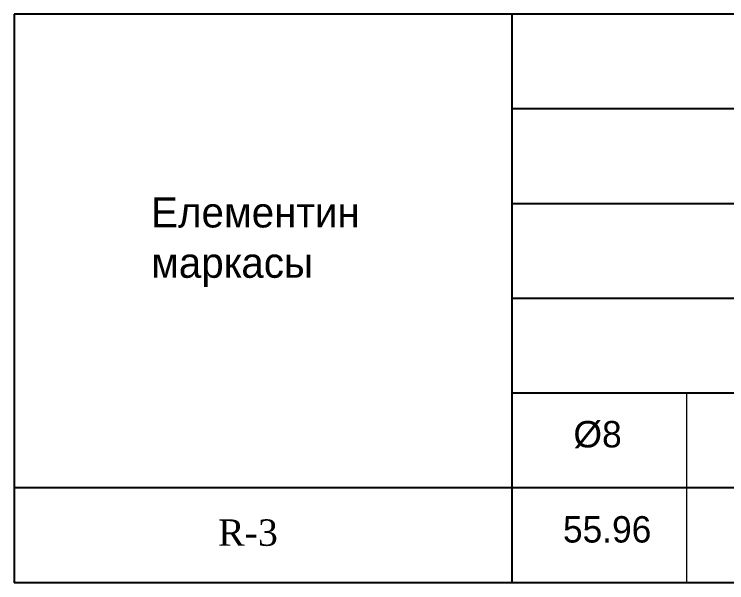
# Model space of a CAD drawing. Header units: millimetres. Extents: x -149347 to 251215, y -2929184 to -2541447.
# Drawn here: x 87979 to 94401, y -2665321 to -2660196 of the extents above; entities that cross this region are included whole.
import ezdxf

# ---------------------------------------------------------------- set-up
doc = ezdxf.new("R2010")
doc.units = ezdxf.units.MM
doc.layers.add('A-Wall', color=7, linetype='Continuous', lineweight=30)
doc.layers.add('APS_MADEIRA', color=35, linetype='Continuous', lineweight=15)
doc.styles.add('A3_Times_AzLat', font='A3TI(LA).TTF')

msp = doc.modelspace()

# ---------------------------------------------------------------- linework, layer by layer
at = {"ltscale": 3}
for p, q in [((105785.04595, -2660195.92672), (87978.78491, -2660195.92672)), ((87978.78491, -2660195.92672), (87978.78491, -2665320.98821)), ((92463.49302, -2660195.92672), (92463.49302, -2665320.98821)), ((103649.47066, -2661049.83763), (92463.49302, -2661049.83763)), ((103649.47066, -2661904.06774), (92463.49302, -2661904.06774)), ((103649.47066, -2662758.29786), (92463.49302, -2662758.29786)), ((103649.47066, -2663612.52798), (92463.49302, -2663612.52798)), ((105785.04595, -2664466.75809), (87978.78491, -2664466.75809)), ((105785.04595, -2665320.98821), (87978.78491, -2665320.98821))]:
    msp.add_line(p, q, dxfattribs=at)
at = {"layer": 'APS_MADEIRA', "color": 7, "lineweight": 15, "ltscale": 25}
for p, q in [((92463.49302, -2663612.52798), (92463.49302, -2665320.98821)), ((94039.38186, -2663612.52798), (94039.38186, -2665320.98821))]:
    msp.add_line(p, q, dxfattribs=at)

# ---------------------------------------------------------------- texts
at = {"color": 0, "lineweight": 0, "attachment_point": 1, "style": 'A3_Times_AzLat'}
for s, insert, char_height, width in [('Елементин\\Pмаркасы', (89212.11496, -2661846.21553), 272, 5180.7666075), ('{\\fArial|b0|i0|c204|p32;Ø}8  ', (93018.77089, -2663862.82529), 238, 9423.318476)]:
    msp.add_mtext(s, dxfattribs=dict(at, insert=insert, char_height=char_height, width=width))
at = {"lineweight": 9, "insert": (89815.7019, -2664749.7806), "char_height": 238, "width": 6940.3420685, "attachment_point": 1, "style": 'A3_Times_AzLat'}
msp.add_mtext('{\\fTimes New Roman|b0|i0|c0|p18;R-\\fTimes New Roman|b0|i0|c238|p18;3}', dxfattribs=at)
at = {"layer": 'A-Wall', "color": 0, "insert": (93323.1593, -2664720.52034), "char_height": 238, "width": 19879.9205725, "attachment_point": 2, "style": 'A3_Times_AzLat'}
msp.add_mtext('55.96', dxfattribs=at)

doc.saveas('drawing.dxf')
